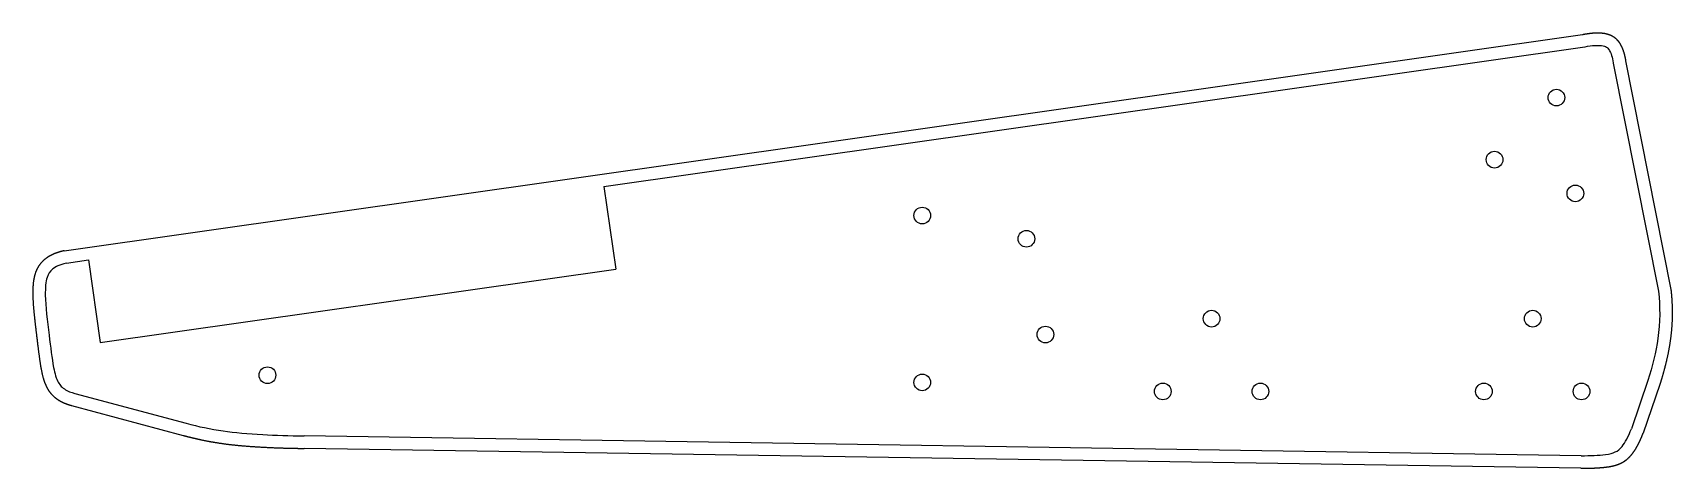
# Model space of a CAD drawing. Header units: millimetres. Extents: x -200 to 193, y -90 to 14.
import ezdxf

# ---------------------------------------------------------------- set-up
doc = ezdxf.new("R2010")
doc.units = ezdxf.units.MM
doc.layers.get('0').update_dxf_attribs({"linetype": 'CONTINUOUS'})

msp = doc.modelspace()

# ---------------------------------------------------------------- linework, layer by layer
for p, q in [((-192.35, -37.93), (171.79, 13.93)), ((-62.89, -22.52), (172.28, 10.97)), ((179.14, 7.07), (189.99, -47.63)), ((182.09, 7.6), (192.95, -47.18)), ((-62.89, -22.52), (-60.07, -42.32)), ((-191.81, -40.88), (-186.48, -40.14)), ((-186.48, -40.14), (-183.66, -59.94)), ((-183.66, -59.94), (-60.07, -42.32)), ((187.45, -69.03), (183.49, -80.59)), ((190.3, -69.97), (186.31, -81.61)), ((-189.8, -72.11), (-163.06, -79.28)), ((-190.57, -75.01), (-163.83, -82.18)), ((171.42, -87.04), (-134.75, -82.31)), ((171.38, -90.04), (-134.79, -85.3))]:
    msp.add_line(p, q)
for centre in [(165.49, -1.22), (150.66, -16.09), (170.04, -24.18), (13.44, -29.48), (38.4, -35.05), (82.82, -54.2), (159.82, -54.2), (42.96, -58), (-143.58, -67.76), (13.44, -69.48), (71.12, -71.64), (94.52, -71.64), (148.12, -71.64), (171.52, -71.64)]:
    msp.add_circle(centre, 2)
for points in [[(171.79, 13.93), (172.06, 13.98), (172.59, 14.07), (173.37, 14.19), (174.34, 14.3), (175.47, 14.34), (176.5, 14.29), (177.42, 14.14), (178.25, 13.89), (178.97, 13.55), (179.61, 13.1), (180.15, 12.56), (180.63, 11.94), (181.03, 11.22), (181.38, 10.43), (181.67, 9.56), (181.87, 8.81), (181.99, 8.22), (182.06, 7.81), (182.09, 7.6)], [(-192.35, -37.93), (-192.71, -38.01), (-193.41, -38.18), (-194.4, -38.49), (-195.57, -38.99), (-196.82, -39.77), (-197.84, -40.71), (-198.65, -41.81), (-199.24, -43.09), (-199.63, -44.56), (-199.84, -46.22), (-199.89, -48.07), (-199.81, -50.11), (-199.63, -52.29), (-199.4, -54.57), (-199.12, -56.89), (-198.84, -59.21), (-198.56, -61.46), (-198.29, -63.6), (-198, -65.59), (-197.65, -67.41), (-197.22, -69.05), (-196.64, -70.51), (-195.88, -71.78), (-194.91, -72.87), (-193.71, -73.78), (-192.57, -74.36), (-191.61, -74.72), (-190.92, -74.92), (-190.57, -75.01)], [(192.95, -47.18), (193, -47.62), (193.09, -48.49), (193.19, -49.8), (193.28, -51.57), (193.28, -53.79), (193.19, -56.04), (192.97, -58.31), (192.65, -60.6), (192.21, -62.91), (191.67, -65.25), (191.16, -67.13), (190.75, -68.55), (190.45, -69.5), (190.3, -69.97)], [(-163.83, -82.18), (-163.34, -82.31), (-162.34, -82.57), (-160.86, -82.93), (-158.9, -83.37), (-156.41, -83.83), (-153.83, -84.22), (-151.11, -84.54), (-148.21, -84.79), (-145.12, -84.99), (-141.85, -85.14), (-139.11, -85.23), (-136.98, -85.27), (-135.53, -85.3), (-134.79, -85.3)], [(171.38, -90.04), (171.68, -90.04), (172.26, -90.05), (173.12, -90.04), (174.22, -90.02), (175.53, -89.96), (176.77, -89.86), (177.93, -89.73), (179.03, -89.53), (180.05, -89.25), (181.01, -88.87), (181.91, -88.34), (182.75, -87.67), (183.55, -86.81), (184.3, -85.78), (185.01, -84.58), (185.55, -83.47), (185.94, -82.57), (186.19, -81.94), (186.31, -81.61)]]:
    msp.add_open_spline(points, degree=5)
for points, knots in [([(172.28, 10.97), (172.31, 10.97), (172.33, 10.98), (172.36, 10.98), (174.06, 11.31), (175.43, 11.37), (176.3, 11.26), (176.92, 11.19), (177.26, 11.05), (177.49, 10.9), (177.75, 10.74), (177.96, 10.53), (178.21, 10.1), (178.56, 9.49), (178.92, 8.45), (179.13, 7.12), (179.13, 7.11), (179.14, 7.09), (179.14, 7.07)], [-0.003517, -0.003517, -0.003517, -0.003517, 0, 0, 0, 0.2803, 0.2803, 0.2803, 0.480789, 0.480789, 0.480789, 0.696853, 0.696853, 0.696853, 1, 1, 1, 1.003454, 1.003454, 1.003454, 1.003454]), ([(-191.81, -40.88), (-193.39, -41.24), (-194.46, -41.78), (-195.14, -42.35), (-195.77, -42.88), (-196.14, -43.43), (-196.44, -44.37), (-196.74, -45.33), (-196.89, -46.74), (-196.85, -48.56), (-196.79, -51.24), (-196.36, -54.77), (-195.95, -58.16), (-195.59, -61.03), (-195.28, -63.78), (-194.88, -65.87), (-194.58, -67.43), (-194.21, -68.6), (-193.76, -69.41), (-193.31, -70.21), (-192.81, -70.75), (-191.98, -71.24), (-191.42, -71.57), (-190.71, -71.87), (-189.81, -72.11), (-189.81, -72.11), (-189.81, -72.11), (-189.8, -72.11)], [0.0028611, 0.0028611, 0.0028611, 0.0028611, 0.1312779, 0.1312779, 0.1312779, 0.2497439, 0.2497439, 0.2497439, 0.3702957, 0.3702957, 0.3702957, 0.5482594, 0.5482594, 0.5482594, 0.6990911, 0.6990911, 0.6990911, 0.8119776, 0.8119776, 0.8119776, 0.9239746, 0.9239746, 0.9239746, 1, 1, 1, 1.000267, 1.000267, 1.000267, 1.000267]), ([(189.99, -47.63), (190.38, -51.34), (190.38, -55.09), (189.84, -58.96), (189.38, -62.2), (188.55, -65.58), (187.45, -69.03)], [0.006166, 0.006166, 0.006166, 0.006166, 0.5467164, 0.5467164, 0.5467164, 0.9987437, 0.9987437, 0.9987437, 0.9987437]), ([(-163.06, -79.28), (-160.1, -80.07), (-157.29, -80.67), (-154.22, -81.11), (-151.38, -81.52), (-148.25, -81.8), (-144.71, -81.99), (-141.65, -82.16), (-138.31, -82.26), (-134.76, -82.31), (-134.75, -82.31), (-134.75, -82.31), (-134.75, -82.31)], [0, 0, 0, 0, 0.367761, 0.367761, 0.367761, 0.706322, 0.706322, 0.706322, 1, 1, 1, 1.000106, 1.000106, 1.000106, 1.000106]), ([(171.42, -87.04), (173.67, -87.06), (175.69, -86.99), (177.24, -86.78), (178.27, -86.64), (179.04, -86.44), (179.62, -86.16), (180.21, -85.88), (180.69, -85.52), (181.27, -84.81), (181.98, -83.92), (182.76, -82.5), (183.49, -80.59)], [0.0005533, 0.0005533, 0.0005533, 0.0005533, 0.3170548, 0.3170548, 0.3170548, 0.5274662, 0.5274662, 0.5274662, 0.7388383, 0.7388383, 0.7388383, 0.9979655, 0.9979655, 0.9979655, 0.9979655])]:
    msp.add_open_spline(points, degree=3, knots=knots)

doc.saveas('drawing.dxf')
